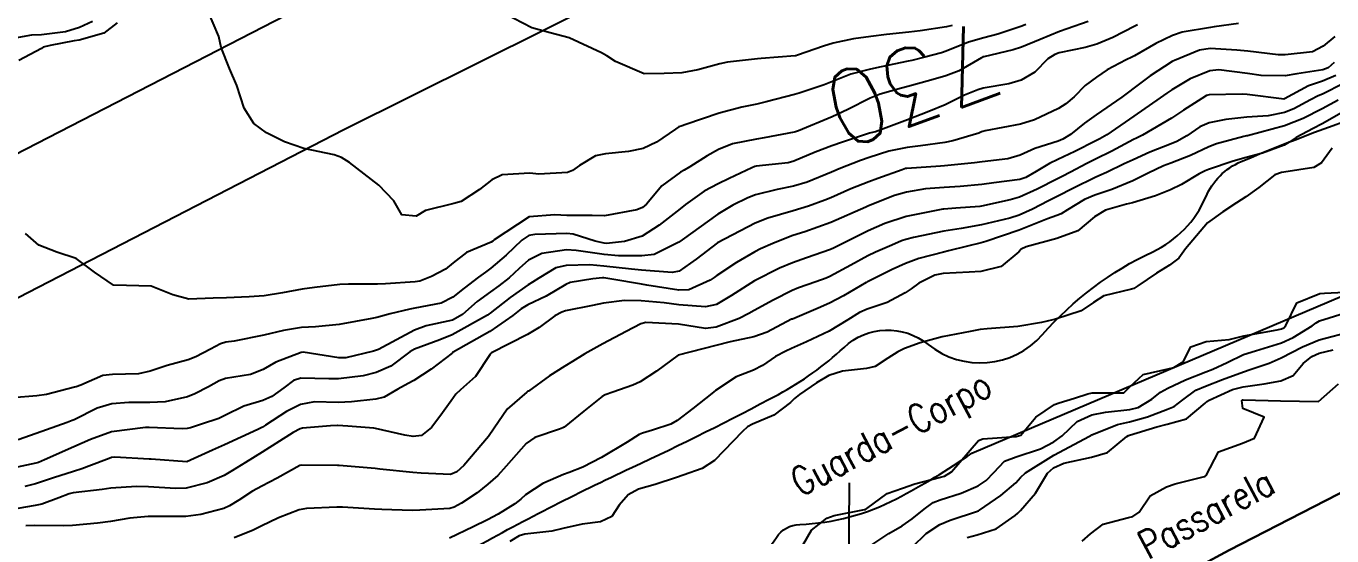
# Model space of a CAD drawing. Header units: metres. Extents: x 318500 to 325275, y 7408834 to 7428799.
# Drawn here: x 322692.7 to 322762, y 7418222.4 to 7418249.5 of the extents above; entities that cross this region are included whole.
import ezdxf
from ezdxf.enums import TextEntityAlignment as Align

# ---------------------------------------------------------------- set-up
doc = ezdxf.new("R2010")
doc.units = ezdxf.units.M
doc.header["$MEASUREMENT"] = 0
doc.linetypes.add('CONTINUO', pattern=[0])
for name, color, linetype in [('Cotas', 45, 'Continuous'), ('Curvas de Nivel 1m', 11, 'Continuous'), ('Curvas de Nivel 5m', 15, 'Continuous'), ('Hidrografia', 140, 'Continuous'), ('Linha Férrea', 20, 'Continuous'), ('TEXTO', 45, 'Continuous'), ('Vias Primárias', 230, 'Continuous')]:
    doc.layers.add(name, color=color, linetype=linetype)
doc.styles.add('ROMANS', font='romans', dxfattribs={"height": 0.2})
doc.styles.add('Style-STANDARD', font='STANDARD.shx')

msp = doc.modelspace()

# ---------------------------------------------------------------- linework, layer by layer
at = {"layer": 'Curvas de Nivel 1m', "flags": 128}
for points, elevation in [([(322745.765, 7418249.589), (322745.556, 7418249.505), (322744.288, 7418249.08), (322743.546, 7418248.891), (322742.72, 7418248.661), (322741.535, 7418248.178), (322741.293, 7418248.094), (322740.401, 7418247.867), (322739.714, 7418247.691), (322739.526, 7418247.645), (322738.085, 7418247.338), (322737.52, 7418247.22), (322736.482, 7418246.954), (322735.509, 7418246.562), (322735.058, 7418246.385), (322733.734, 7418245.956), (322733.499, 7418245.886), (322731.99, 7418245.48), (322731.494, 7418245.366), (322730.704, 7418245.203), (322729.489, 7418244.89), (322727.727, 7418244.281), (322727.482, 7418244.203), (322727.363, 7418244.159), (322727.182, 7418244.043), (322726.169, 7418243.353), (322725.464, 7418243.016), (322724.675, 7418242.858), (322723.46, 7418242.737), (322722.936, 7418242.62), (322722.077, 7418242.111), (322721.717, 7418241.845), (322721.444, 7418241.734), (322719.932, 7418241.646), (322719.443, 7418241.704), (322717.985, 7418241.618), (322717.438, 7418241.346), (322716.769, 7418240.841), (322715.802, 7418240.194), (322715.419, 7418240.09), (322713.915, 7418239.715), (322713.412, 7418239.424), (322712.663, 7418239.482), (322712.236, 7418240.238), (322711.432, 7418241.062), (322709.872, 7418242.274), (322709.454, 7418242.539), (322709.062, 7418242.677), (322707.461, 7418243.004), (322706.423, 7418243.358), (322705.473, 7418243.841), (322704.798, 7418244.34), (322704.294, 7418245.154), (322703.902, 7418246.354), (322703.514, 7418247.263), (322703.064, 7418248.365), (322702.942, 7418248.963), (322702.348, 7418250.372)], 731), ([(322741.865, 7418249.537), (322741.554, 7418249.474), (322740.168, 7418249.254), (322739.55, 7418249.181), (322738.38, 7418249.065), (322737.546, 7418248.962), (322736.628, 7418248.835), (322735.54, 7418248.609), (322735.029, 7418248.447), (322733.651, 7418247.958), (322733.56, 7418247.929), (322733.529, 7418247.924), (322731.718, 7418247.787), (322731.527, 7418247.771), (322729.939, 7418247.589), (322729.523, 7418247.512), (322728.363, 7418247.182), (322727.515, 7418247.025), (322726.575, 7418246.989), (322725.514, 7418246.977), (322723.985, 7418247.621), (322723.528, 7418247.93), (322723.258, 7418248.094), (322721.541, 7418248.88), (322720.524, 7418249.151), (322719.549, 7418249.412), (322718.12, 7418250.162)], 732), ([(322696.244, 7418249.758), (322695.545, 7418249.432), (322694.809, 7418249.203), (322693.538, 7418249.038), (322693.013, 7418249.023), (322691.534, 7418248.754)], 732), ([(322751.699, 7418249.577), (322751.557, 7418249.503), (322750.378, 7418248.908), (322749.542, 7418248.556), (322748.921, 7418248.374), (322747.535, 7418248.086), (322747.297, 7418248.01), (322746.929, 7418247.779), (322746.238, 7418247.07), (322745.512, 7418246.633), (322744.871, 7418246.448), (322743.506, 7418246.207), (322743.216, 7418246.121), (322742.516, 7418245.84), (322741.84, 7418245.504), (322741.495, 7418245.337), (322740.611, 7418244.983), (322739.486, 7418244.529), (322737.792, 7418243.905), (322737.548, 7418243.84), (322737.479, 7418243.82), (322736.04, 7418243.353), (322735.468, 7418243.155), (322734.591, 7418242.815), (322733.456, 7418242.339), (322733.161, 7418242.257), (322731.451, 7418242.068), (322731.382, 7418242.05), (322731.233, 7418241.983), (322730.026, 7418241.417), (322729.437, 7418241.144), (322728.707, 7418240.745), (322727.714, 7418240.036), (322727.418, 7418239.811), (322726.306, 7418238.948), (322725.403, 7418238.356), (322724.472, 7418238.074), (322723.511, 7418237.975), (322723.398, 7418237.981), (322722.915, 7418238.097), (322721.754, 7418238.465), (322721.404, 7418238.496), (322719.71, 7418238.443), (322719.403, 7418238.392), (322719.029, 7418238.146), (322718.188, 7418237.358), (322717.377, 7418236.657), (322717.103, 7418236.445), (322716.725, 7418236.18), (322715.956, 7418235.597), (322715.354, 7418235.113), (322714.746, 7418234.809), (322713.345, 7418234.53), (322713.085, 7418234.483), (322712.035, 7418234.24), (322711.338, 7418234.045), (322711.063, 7418233.98), (322709.334, 7418233.664), (322708.077, 7418233.548), (322707.332, 7418233.514), (322706.376, 7418233.36), (322705.328, 7418233.108), (322703.764, 7418232.793), (322703.324, 7418232.726), (322703.035, 7418232.65), (322702.499, 7418232.368), (322701.728, 7418231.962), (322701.311, 7418231.799), (322700.212, 7418231.491), (322699.302, 7418231.184), (322698.676, 7418231.043), (322697.299, 7418231.011), (322696.787, 7418230.955), (322695.624, 7418230.457), (322695.384, 7418230.364), (322695.288, 7418230.336), (322693.806, 7418229.958), (322693.281, 7418229.885), (322692.004, 7418229.785)], 729), ([(322757.052, 7418249.648), (322755.759, 7418249.465), (322755.557, 7418249.443), (322754.059, 7418249.178), (322753.55, 7418249.011), (322752.663, 7418248.584), (322751.533, 7418247.929), (322751.396, 7418247.858), (322751.089, 7418247.727), (322750.084, 7418247.179), (322749.516, 7418246.798), (322748.917, 7418246.348), (322748.323, 7418245.762), (322747.881, 7418245.382), (322747.494, 7418245.127), (322746.224, 7418244.525), (322745.485, 7418244.303), (322743.602, 7418243.949), (322743.481, 7418243.922), (322743.417, 7418243.894), (322743.275, 7418243.832), (322741.901, 7418243.418), (322741.472, 7418243.333), (322740.177, 7418243.162), (322739.468, 7418243.067), (322738.495, 7418242.864), (322737.46, 7418242.539), (322736.994, 7418242.37), (322735.861, 7418241.924), (322735.571, 7418241.805), (322735.447, 7418241.755), (322734.164, 7418241.225), (322733.436, 7418241.006), (322732.567, 7418240.835), (322731.429, 7418240.558), (322731.016, 7418240.396), (322730.222, 7418239.998), (322729.415, 7418239.521), (322727.536, 7418238.172), (322727.4, 7418238.073), (322727.357, 7418238.04), (322726.052, 7418237.392), (322725.389, 7418237.31), (322724.153, 7418237.314), (322723.389, 7418237.384), (322721.899, 7418237.606), (322721.393, 7418237.625), (322720.092, 7418237.431), (322719.384, 7418237.078), (322718.888, 7418236.636), (322718.348, 7418236.155), (322717.806, 7418235.721), (322717.359, 7418235.411), (322716.648, 7418234.883), (322715.874, 7418234.192), (322715.337, 7418233.905), (322713.956, 7418233.591), (322713.332, 7418233.375), (322711.416, 7418232.344), (322711.32, 7418232.3), (322711.154, 7418232.252), (322709.681, 7418231.908), (322709.314, 7418231.892), (322707.421, 7418232.197), (322707.318, 7418232.191), (322705.968, 7418231.663), (322705.304, 7418231.285), (322704.62, 7418231.02), (322703.297, 7418230.797), (322702.972, 7418230.686), (322702.402, 7418230.369), (322701.674, 7418229.987), (322701.282, 7418229.834), (322700.103, 7418229.572), (322699.277, 7418229.524), (322698.176, 7418229.527), (322697.275, 7418229.456), (322696.487, 7418229.233), (322695.262, 7418228.616), (322695.155, 7418228.568), (322694.892, 7418228.466), (322693.254, 7418227.879), (322692.293, 7418227.547)], 728), ([(322697.549, 7418249.688), (322696.848, 7418249.139), (322695.535, 7418248.766), (322695.27, 7418248.728), (322693.991, 7418248.483), (322693.624, 7418248.393), (322693.528, 7418248.328), (322692.341, 7418247.685)], 731), ([(322762.167, 7418248.964), (322761.543, 7418248.439), (322760.984, 7418248.15), (322759.536, 7418247.988), (322759.161, 7418247.99), (322757.538, 7418248.173), (322756.963, 7418248.224), (322755.54, 7418248.313), (322754.978, 7418248.236), (322753.65, 7418247.689), (322753.567, 7418247.652), (322753.529, 7418247.628), (322752.363, 7418246.862), (322751.508, 7418246.225), (322751.221, 7418246.007), (322750.855, 7418245.73), (322749.49, 7418244.794), (322748.881, 7418244.361), (322748.143, 7418243.763), (322747.735, 7418243.509), (322747.475, 7418243.409), (322746.249, 7418243.008), (322745.463, 7418242.655), (322744.81, 7418242.459), (322743.457, 7418242.307), (322743.04, 7418242.251), (322741.454, 7418242.089), (322741.232, 7418242.074), (322739.451, 7418241.957), (322739.388, 7418241.943), (322739.203, 7418241.882), (322737.911, 7418241.427), (322737.44, 7418241.25), (322736.486, 7418240.863), (322735.427, 7418240.4), (322735.099, 7418240.261), (322734.227, 7418239.948), (322733.417, 7418239.698), (322732.071, 7418239.316), (322731.411, 7418239.057), (322729.4, 7418238.01), (322728.28, 7418237.133), (322727.377, 7418236.505), (322726.995, 7418236.424), (322725.377, 7418236.55), (322724.846, 7418236.6), (322723.38, 7418236.772), (322722.64, 7418236.842), (322721.38, 7418236.801), (322720.833, 7418236.671), (322719.927, 7418236.134), (322719.593, 7418235.911), (322719.365, 7418235.774), (322718.406, 7418235.102), (322717.342, 7418234.274), (322717.283, 7418234.229), (322717.208, 7418234.172), (322715.329, 7418233.12), (322714.672, 7418232.861), (322713.321, 7418232.363), (322713.087, 7418232.223), (322712.081, 7418231.466), (322711.303, 7418231.119), (322710.608, 7418230.953), (322709.298, 7418230.793), (322708.79, 7418230.793), (322707.298, 7418230.817), (322706.91, 7418230.691), (322706.401, 7418230.313), (322705.761, 7418229.845), (322705.279, 7418229.629), (322704.281, 7418229.338), (322703.267, 7418228.846), (322702.948, 7418228.68), (322702.029, 7418228.372), (322701.443, 7418228.193), (322701.258, 7418228.147), (322701.008, 7418228.135), (322699.258, 7418228.21), (322699.055, 7418228.21), (322697.255, 7418227.964), (322696.131, 7418227.571), (322695.247, 7418227.176), (322693.696, 7418226.483), (322693.377, 7418226.349), (322693.237, 7418226.311), (322691.754, 7418225.99)], 727), ([(322762.121, 7418247.581), (322761.817, 7418247.294), (322761.524, 7418247.188), (322760.146, 7418246.979), (322759.519, 7418246.874), (322758.257, 7418246.891), (322757.52, 7418246.995), (322756, 7418247.186), (322755.522, 7418247.143), (322754.489, 7418246.706), (322753.507, 7418246.128), (322753.247, 7418245.951), (322752.9, 7418245.699), (322751.49, 7418244.728), (322750.062, 7418243.741), (322749.701, 7418243.522), (322749.475, 7418243.41), (322748.371, 7418242.856), (322747.46, 7418242.431), (322747.016, 7418242.217), (322746.317, 7418241.787), (322745.775, 7418241.465), (322745.443, 7418241.359), (322744.075, 7418241.186), (322743.439, 7418241.109), (322742.284, 7418240.995), (322741.436, 7418240.941), (322740.438, 7418240.862), (322739.432, 7418240.7), (322738.805, 7418240.51), (322737.421, 7418239.967), (322737.377, 7418239.944), (322737.274, 7418239.902), (322735.412, 7418239.083), (322734.044, 7418238.588), (322733.404, 7418238.387), (322733.088, 7418238.278), (322732.344, 7418237.971), (322731.694, 7418237.678), (322731.393, 7418237.53), (322730.41, 7418236.969), (322729.374, 7418236.264), (322729.226, 7418236.158), (322729.015, 7418236.015), (322727.885, 7418235.51), (322727.362, 7418235.496), (322725.664, 7418235.759), (322725.366, 7418235.806), (322723.796, 7418236.084), (322723.371, 7418236.151), (322723.306, 7418236.155), (322722.791, 7418236.099), (322721.593, 7418235.891), (322721.365, 7418235.797), (322720.315, 7418235.171), (322719.349, 7418234.707), (322718.994, 7418234.497), (322718.548, 7418234.152), (322717.331, 7418233.306), (322715.382, 7418232.199), (322715.343, 7418232.176), (322715.319, 7418232.15), (322714.221, 7418231.296), (322713.297, 7418230.698), (322712.987, 7418230.532), (322712.448, 7418230.233), (322711.711, 7418229.816), (322711.282, 7418229.715), (322709.987, 7418229.562), (322709.279, 7418229.535), (322708.014, 7418229.558), (322707.277, 7418229.426), (322706.534, 7418229.048), (322705.423, 7418228.328), (322705.259, 7418228.227), (322705.022, 7418228.098), (322703.249, 7418227.274), (322702.611, 7418227.002), (322701.24, 7418226.38), (322699.355, 7418226.522), (322699.241, 7418226.527), (322697.426, 7418226.621), (322697.242, 7418226.604), (322697.12, 7418226.562), (322696.839, 7418226.444), (322695.682, 7418226.007), (322695.231, 7418225.87), (322694.174, 7418225.527), (322693.221, 7418225.219), (322692.645, 7418225.072)], 726), ([(322762.629, 7418246.457), (322761.505, 7418245.9), (322761.286, 7418245.81), (322760.869, 7418245.596), (322759.984, 7418245.117), (322759.493, 7418244.922), (322758.622, 7418244.754), (322757.49, 7418244.677), (322756.384, 7418244.552), (322755.487, 7418244.372), (322755.006, 7418244.154), (322754.301, 7418243.682), (322753.773, 7418243.39), (322753.474, 7418243.26), (322752.354, 7418242.819), (322751.46, 7418242.419), (322750.993, 7418242.191), (322750.047, 7418241.741), (322749.636, 7418241.558), (322749.446, 7418241.475), (322748.289, 7418240.91), (322747.43, 7418240.465), (322746.976, 7418240.227), (322746.116, 7418239.79), (322745.417, 7418239.476), (322744.924, 7418239.313), (322743.411, 7418238.964), (322742.34, 7418238.771), (322741.408, 7418238.619), (322739.812, 7418238.281), (322739.403, 7418238.184), (322739.176, 7418238.108), (322738.663, 7418237.887), (322737.787, 7418237.503), (322737.391, 7418237.31), (322736.476, 7418236.821), (322735.374, 7418236.213), (322735.18, 7418236.126), (322734.626, 7418235.941), (322733.704, 7418235.616), (322733.363, 7418235.475), (322732.361, 7418234.963), (322731.346, 7418234.41), (322731.077, 7418234.251), (322730.552, 7418233.992), (322729.335, 7418233.535), (322728.778, 7418233.462), (322727.336, 7418233.689), (322725.612, 7418233.783), (322725.337, 7418233.711), (322724.564, 7418233.303), (322723.325, 7418232.636), (322722.365, 7418232.104), (322721.716, 7418231.712), (322721.31, 7418231.459), (322720.488, 7418230.942), (322719.381, 7418230.139), (322719.325, 7418230.105), (322719.289, 7418230.081), (322718.253, 7418229.177), (322717.554, 7418228.166), (322717.256, 7418227.729), (322715.948, 7418226.189), (322715.581, 7418225.849), (322715.233, 7418225.714), (322713.679, 7418225.77), (322713.234, 7418225.811), (322711.489, 7418225.994), (322711.237, 7418226.019), (322709.333, 7418226.184), (322709.239, 7418226.192), (322707.328, 7418226.21), (322707.238, 7418226.181), (322706.04, 7418225.506), (322705.221, 7418225.09), (322704.737, 7418224.818), (322704.006, 7418224.348), (322703.513, 7418224.048), (322703.203, 7418223.91), (322701.993, 7418223.577), (322701.196, 7418223.474), (322700.114, 7418223.479), (322699.196, 7418223.481), (322698.226, 7418223.393), (322697.192, 7418223.207), (322696.515, 7418223.122), (322695.188, 7418223.006), (322694.68, 7418222.975), (322693.188, 7418223.003), (322692.704, 7418222.98)], 724), ([(322762.333, 7418245.578), (322761.495, 7418245.125), (322760.489, 7418244.601), (322759.486, 7418244.221), (322757.527, 7418243.686), (322757.48, 7418243.678), (322757.326, 7418243.642), (322755.886, 7418243.252), (322755.471, 7418243.093), (322754.505, 7418242.639), (322753.458, 7418242.236), (322753.068, 7418242.084), (322752.266, 7418241.708), (322751.726, 7418241.435), (322751.444, 7418241.301), (322750.331, 7418240.842), (322749.432, 7418240.533), (322748.882, 7418240.302), (322747.971, 7418239.764), (322747.644, 7418239.542), (322747.417, 7418239.453), (322746.922, 7418239.285), (322745.409, 7418238.673), (322743.653, 7418238.068), (322743.402, 7418238.005), (322742.672, 7418237.831), (322741.67, 7418237.572), (322741.395, 7418237.514), (322740.084, 7418237.175), (322739.386, 7418236.915), (322738.678, 7418236.59), (322737.371, 7418235.943), (322737.344, 7418235.926), (322737.295, 7418235.901), (322736.083, 7418235.195), (322735.353, 7418234.799), (322734.756, 7418234.532), (322733.379, 7418233.959), (322733.34, 7418233.944), (322732.036, 7418233.27), (322731.33, 7418233.022), (322730.075, 7418232.747), (322729.326, 7418232.563), (322727.32, 7418232.04), (322726.168, 7418231.19), (322725.299, 7418230.635), (322724.911, 7418230.451), (322723.846, 7418230.082), (322723.44, 7418229.935), (322723.286, 7418229.848), (322722.314, 7418229.064), (322721.262, 7418228.223), (322721.198, 7418228.184), (322721.031, 7418228.122), (322719.721, 7418227.67), (322719.252, 7418227.353), (322718.198, 7418226.156), (322717.742, 7418225.652), (322717.225, 7418225.187), (322716.658, 7418224.739), (322715.822, 7418224.191), (322715.43, 7418223.973), (322715.206, 7418223.908), (322713.609, 7418223.811), (322713.204, 7418223.792), (322711.601, 7418223.847), (322711.204, 7418223.872), (322709.508, 7418223.973), (322709.205, 7418223.977), (322707.591, 7418223.91), (322707.203, 7418223.834), (322706.109, 7418223.404), (322705.189, 7418222.958), (322704.77, 7418222.752), (322703.765, 7418222.351)], 723), ([(322763.261, 7418245.327), (322761.487, 7418244.315), (322761.007, 7418244.073), (322760.115, 7418243.604), (322759.741, 7418243.343), (322759.474, 7418243.195), (322758.327, 7418242.768), (322757.463, 7418242.528), (322756.764, 7418242.347), (322755.453, 7418241.895), (322755.289, 7418241.835), (322754.963, 7418241.675), (322754.026, 7418241.099), (322753.437, 7418240.81), (322752.642, 7418240.491), (322751.426, 7418240.133), (322751.1, 7418240.05), (322749.991, 7418239.741), (322749.416, 7418239.393), (322748.523, 7418238.645), (322747.405, 7418238.229), (322745.779, 7418237.794), (322745.522, 7418237.674), (322745.396, 7418237.523), (322744.45, 7418236.743), (322743.38, 7418236.49), (322742.762, 7418236.446), (322741.378, 7418236.383), (322740.941, 7418236.292), (322740.097, 7418235.869), (322739.679, 7418235.562), (322739.362, 7418235.344), (322738.404, 7418234.84), (322737.349, 7418234.488), (322736.94, 7418234.312), (322736.319, 7418233.915), (322735.334, 7418233.315), (322734.123, 7418232.744), (322733.324, 7418232.395), (322733.026, 7418232.26), (322732.492, 7418231.968), (322731.799, 7418231.489), (322731.309, 7418231.249), (322730.4, 7418230.897), (322729.292, 7418230.163), (322729.213, 7418230.089), (322729.113, 7418230.013), (322728.09, 7418229.216), (322727.268, 7418228.577), (322726.923, 7418228.386), (322725.95, 7418228.053), (322725.42, 7418227.896), (322725.258, 7418227.823), (322724.606, 7418227.422), (322723.245, 7418226.611), (322722.26, 7418226.105), (322721.543, 7418225.808), (322721.234, 7418225.704), (322720.13, 7418225.227), (322719.217, 7418224.622), (322718.962, 7418224.395), (322718.655, 7418224.148), (322717.76, 7418223.603), (322717.197, 7418223.31), (322716.44, 7418222.933), (322715.182, 7418222.334)], 722), ([(322762.03, 7418243.023), (322761.46, 7418242.259), (322761.04, 7418242.01), (322759.452, 7418241.748), (322759.333, 7418241.73), (322758.981, 7418241.617), (322758.134, 7418240.936), (322757.432, 7418240.448), (322756.948, 7418240.127), (322756.214, 7418239.658), (322755.414, 7418239.061), (322754.242, 7418237.682), (322753.881, 7418237.197), (322753.387, 7418236.826), (322752.694, 7418236.387), (322751.71, 7418235.715), (322751.502, 7418235.584), (322751.367, 7418235.538), (322749.914, 7418235.19), (322749.356, 7418234.846), (322748.698, 7418234.402), (322747.343, 7418233.949), (322747.197, 7418233.918), (322746.602, 7418233.781), (322745.338, 7418233.571), (322743.71, 7418233.442), (322743.336, 7418233.4), (322742.813, 7418233.306), (322741.332, 7418233.009), (322740.156, 7418232.695), (322739.325, 7418232.39), (322738.981, 7418232.226), (322738.453, 7418231.889), (322737.777, 7418231.432), (322737.311, 7418231.327), (322736.04, 7418231.188), (322735.305, 7418230.956), (322734.66, 7418230.579), (322733.759, 7418229.953), (322733.499, 7418229.744), (322733.284, 7418229.532), (322732.39, 7418228.852), (322731.266, 7418228.385), (322731.002, 7418228.246), (322730.728, 7418227.988), (322729.244, 7418226.458), (322728.591, 7418226.02), (322727.593, 7418225.676), (322727.233, 7418225.547), (322726.107, 7418225.171), (322725.223, 7418224.925), (322724.664, 7418224.622), (322724.181, 7418224.075), (322723.796, 7418223.486), (322723.197, 7418223.198), (322722.233, 7418223.066), (322721.191, 7418222.84), (322720.607, 7418222.707), (322719.186, 7418222.543), (322718.877, 7418222.452), (322718.38, 7418222.152)], 721), ([(322733.935, 7418221.949), (322734.39, 7418222.744), (322735.202, 7418223.396), (322735.591, 7418223.538), (322737.209, 7418223.845), (322737.252, 7418223.857), (322737.326, 7418223.899), (322738.409, 7418224.702), (322739.227, 7418224.982), (322739.885, 7418225.215), (322741.236, 7418225.567), (322741.456, 7418225.627), (322741.822, 7418225.841), (322743.257, 7418227.505), (322743.48, 7418227.596), (322745.259, 7418227.717), (322745.504, 7418227.796), (322746.305, 7418228.754), (322747.285, 7418229.426), (322747.533, 7418229.52), (322748.357, 7418229.754), (322749.049, 7418229.988), (322749.295, 7418230.044), (322750.969, 7418230.049), (322751.3, 7418230.376), (322751.999, 7418231.02), (322753.314, 7418231.31), (322753.622, 7418231.379), (322754.123, 7418231.682), (322754.516, 7418232.49), (322755.331, 7418232.762), (322756.55, 7418232.87), (322757.334, 7418233.072), (322759.109, 7418233.384), (322759.338, 7418233.446), (322759.451, 7418233.496), (322759.565, 7418233.608), (322760.143, 7418234.818), (322761.366, 7418235.316), (322761.617, 7418235.335), (322763.368, 7418235.415)], 721), ([(322737.484, 7418221.897), (322738.495, 7418222.583), (322739.197, 7418222.982), (322739.727, 7418223.347), (322740.367, 7418223.863), (322740.855, 7418224.216), (322741.218, 7418224.365), (322742.336, 7418224.721), (322743.229, 7418225.108), (322743.664, 7418225.386), (322744.06, 7418225.812), (322744.636, 7418226.416), (322745.248, 7418226.646), (322746.55, 7418227.078), (322747.257, 7418227.434), (322747.7, 7418227.763), (322748.494, 7418228.529), (322749.277, 7418228.876), (322749.995, 7418229.017), (322751.281, 7418229.153), (322751.734, 7418229.262), (322752.453, 7418229.703), (322752.908, 7418230.084), (322753.299, 7418230.295), (322754.246, 7418230.736), (322755.312, 7418231.154), (322755.689, 7418231.29), (322756.441, 7418231.653), (322757.324, 7418232.071), (322757.962, 7418232.266), (322759.331, 7418232.697), (322759.952, 7418232.985), (322760.96, 7418233.594), (322761.175, 7418233.759), (322761.344, 7418233.859), (322762.65, 7418234.271)], 722), ([(322739.748, 7418221.871), (322740.483, 7418222.568), (322741.198, 7418223.046), (322741.757, 7418223.286), (322743.209, 7418223.769), (322743.247, 7418223.782), (322743.304, 7418223.819), (322744.434, 7418224.596), (322745.232, 7418225.266), (322745.485, 7418225.548), (322745.751, 7418225.792), (322747.25, 7418226.725), (322749.15, 7418227.742), (322749.217, 7418227.785), (322749.261, 7418227.808), (322750.639, 7418228.357), (322751.272, 7418228.502), (322752.217, 7418228.764), (322753.282, 7418229.168), (322753.646, 7418229.323), (322754.104, 7418229.678), (322754.79, 7418230.176), (322755.301, 7418230.403), (322756.207, 7418230.756), (322757.313, 7418231.164), (322757.672, 7418231.277), (322758.676, 7418231.62), (322759.323, 7418231.902), (322760.449, 7418232.479), (322761.333, 7418232.86), (322763.089, 7418233.315)], 723), ([(322742.66, 7418222.356), (322743.19, 7418222.497), (322744.184, 7418222.822), (322745.206, 7418223.531), (322745.343, 7418223.663), (322745.486, 7418223.796), (322746.286, 7418224.722), (322746.91, 7418225.775), (322747.243, 7418226.063), (322747.789, 7418226.305), (322749.249, 7418226.633), (322750.103, 7418226.88), (322751.118, 7418227.721), (322751.209, 7418227.772), (322751.261, 7418227.788), (322752.723, 7418228.243), (322753.27, 7418228.373), (322754.288, 7418228.662), (322755.287, 7418229.492), (322755.364, 7418229.584), (322755.486, 7418229.658), (322756.733, 7418230.214), (322757.301, 7418230.367), (322758.406, 7418230.521), (322759.306, 7418230.688), (322759.948, 7418230.967), (322760.476, 7418231.598), (322760.938, 7418231.979), (322761.326, 7418232.145), (322762.068, 7418232.32)], 724)]:
    msp.add_lwpolyline(points, dxfattribs=dict(at, elevation=elevation))
at = {"layer": 'Curvas de Nivel 5m', "flags": 128}
for points, elevation in [([(322749.068, 7418249.755), (322747.954, 7418249.366), (322747.552, 7418249.227), (322746.526, 7418248.805), (322745.539, 7418248.392), (322745.096, 7418248.247), (322743.531, 7418247.88), (322743.492, 7418247.869), (322743.42, 7418247.831), (322742.227, 7418247.135), (322741.515, 7418246.862), (322740.727, 7418246.647), (322739.506, 7418246.311), (322739.17, 7418246.22), (322738.039, 7418245.902), (322737.498, 7418245.682), (322736.328, 7418245.085), (322735.488, 7418244.695), (322733.703, 7418243.957), (322733.543, 7418243.895), (322733.479, 7418243.877), (322731.876, 7418243.574), (322731.473, 7418243.513), (322730.208, 7418243.26), (322729.464, 7418242.96), (322728.862, 7418242.616), (322727.933, 7418242.033), (322727.631, 7418241.853), (322727.446, 7418241.753), (322726.451, 7418241.034), (322725.633, 7418240.058), (322725.418, 7418239.876), (322725.117, 7418239.765), (322723.414, 7418239.446), (322722.763, 7418239.449), (322721.413, 7418239.458), (322720.783, 7418239.495), (322719.413, 7418239.391), (322717.563, 7418238.168), (322717.478, 7418238.09), (322717.398, 7418238.038), (322716.096, 7418237.483), (322715.381, 7418236.944), (322714.97, 7418236.611), (322714.225, 7418236.211), (322713.612, 7418235.972), (322713.366, 7418235.929), (322711.782, 7418235.826), (322711.363, 7418235.806), (322709.831, 7418235.805), (322709.363, 7418235.784), (322708.02, 7418235.633), (322707.359, 7418235.539), (322706.328, 7418235.343), (322705.353, 7418235.196), (322704.563, 7418235.13), (322703.351, 7418235.088), (322702.642, 7418235.075), (322701.35, 7418235.018), (322700.503, 7418235.243), (322699.359, 7418235.698), (322698.047, 7418235.742), (322697.36, 7418235.762), (322696.347, 7418236.45), (322695.381, 7418237.168), (322694.344, 7418237.517), (322693.391, 7418237.889), (322692.687, 7418238.501)], 730), ([(322762.216, 7418246.883), (322761.515, 7418246.581), (322760.763, 7418246.346), (322759.5, 7418245.643), (322759.477, 7418245.634), (322757.504, 7418245.884), (322757.245, 7418245.903), (322755.503, 7418245.866), (322755.355, 7418245.819), (322755.107, 7418245.674), (322754.133, 7418245.044), (322753.489, 7418244.627), (322751.955, 7418243.713), (322751.632, 7418243.563), (322751.476, 7418243.486), (322750.335, 7418242.869), (322749.46, 7418242.444), (322748.997, 7418242.214), (322748.144, 7418241.763), (322747.689, 7418241.525), (322747.444, 7418241.4), (322746.376, 7418240.846), (322745.43, 7418240.435), (322744.942, 7418240.293), (322743.422, 7418239.943), (322743.327, 7418239.925), (322742.048, 7418239.844), (322741.419, 7418239.8), (322741.358, 7418239.79), (322739.415, 7418239.401), (322738.281, 7418239.022), (322737.407, 7418238.633), (322735.942, 7418237.922), (322735.588, 7418237.736), (322735.396, 7418237.651), (322734.123, 7418237.215), (322733.385, 7418236.951), (322732.695, 7418236.653), (322731.37, 7418235.995), (322730.144, 7418235.212), (322729.351, 7418234.733), (322728.769, 7418234.599), (322727.35, 7418234.722), (322726.584, 7418234.815), (322725.353, 7418234.918), (322724.475, 7418234.951), (322723.351, 7418234.799), (322722.767, 7418234.68), (322721.344, 7418234.393), (322721.141, 7418234.324), (322720.774, 7418234.126), (322719.951, 7418233.517), (322719.33, 7418233.145), (322717.418, 7418232.169), (322717.362, 7418232.127), (322717.318, 7418232.064), (322716.565, 7418230.917), (322715.772, 7418230.193), (322715.519, 7418229.964), (322715.281, 7418229.626), (322714.681, 7418228.794), (322714.235, 7418228.21), (322713.7, 7418227.771), (322713.255, 7418227.723), (322712.822, 7418227.793), (322711.259, 7418228.157), (322711.177, 7418228.169), (322709.783, 7418228.272), (322709.26, 7418228.307), (322709.238, 7418228.302), (322708.864, 7418228.284), (322707.391, 7418228.166), (322707.258, 7418228.137), (322706.887, 7418227.936), (322705.246, 7418226.892), (322704.353, 7418226.343), (322703.675, 7418225.912), (322703.229, 7418225.649), (322702.331, 7418225.261), (322701.219, 7418224.983), (322700.65, 7418224.957), (322699.22, 7418225.05), (322698.573, 7418225.067), (322697.218, 7418224.979), (322696.75, 7418224.912), (322695.214, 7418224.732), (322694.996, 7418224.681), (322694.454, 7418224.471), (322693.559, 7418224.13), (322693.204, 7418224.057), (322691.871, 7418223.839)], 725), ([(322748.762, 7418222.17), (322749.192, 7418222.556), (322749.862, 7418223.072), (322751.206, 7418223.428), (322751.444, 7418223.479), (322751.78, 7418223.711), (322752.359, 7418224.567), (322753.23, 7418225.053), (322753.695, 7418225.221), (322755.239, 7418225.606), (322755.282, 7418225.617), (322755.331, 7418225.659), (322755.998, 7418226.907), (322757.257, 7418227.375), (322757.895, 7418227.631), (322758.413, 7418228.759), (322757.284, 7418229.217), (322757.23, 7418229.641), (322757.263, 7418229.667), (322757.291, 7418229.674), (322759.281, 7418229.619), (322761.29, 7418229.59), (322762.357, 7418230.521)], 725)]:
    msp.add_lwpolyline(points, dxfattribs=dict(at, elevation=elevation))
at = {"layer": 'Hidrografia'}
for points in [[(322736.684, 7418212.937, 0.017514), (322733.427, 7418214.176, 0.013393), (322729.177, 7418215.498, 0.02297), (322727.904, 7418215.795, -0.60841), (322727.479, 7418217.194, -0.014354), (322730.154, 7418219.653, 0.068385), (322732.531, 7418222.367, -0.242777), (322733.768, 7418223.062, 0.111972), (322738.905, 7418224.418, 0.03164), (322742.895, 7418226.835), (322769.829, 7418238.265), (322789.205, 7418247.105), (322802.289, 7418254.408), (322822.679, 7418264.857), (322838.487, 7418273.101), (322856.951, 7418283.25), (322874.396, 7418292.897)], [(322688.246, 7418217.185, -0.15306), (322697.488, 7418218.697, 0.106022), (322704.179, 7418219.163, -0.072525), (322709.481, 7418219.888, 0.131141), (322716.12, 7418221.598, -0.019505), (322724.855, 7418226.077, 0.014177), (322732.635, 7418229.962, 0.06504), (322736.119, 7418232.457, -0.374394), (322740.579, 7418232.612, 0.40337), (322746.648, 7418233.13, -0.104202), (322752.509, 7418237.534, 0.185226), (322755.309, 7418240.435, -0.194958), (322757.198, 7418242.319, -0.019281), (322765.03, 7418245.271, -0.201511), (322769.127, 7418244.961, 0.402038), (322773.795, 7418246.359, 0.195779), (322774.003, 7418247.965, -0.268986), (322774.529, 7418249.885, -0.135507), (322778.989, 7418252.372, 0.076961), (322785.991, 7418255.273, -0.013511), (322793.627, 7418259.638, -0.002313), (322804.362, 7418265.333, 0.001807)]]:
    msp.add_lwpolyline(points, format="xyb", dxfattribs=at)
at = {"layer": 'Linha Férrea'}
for points in [[(323316.211, 7418903.384), (323295.96, 7418857.357), (323255.659, 7418767.115), (323232.006, 7418717.903), (323140.483, 7418539.697, -0.015254), (323123.008, 7418508.231, -0.061006), (323056.396, 7418409.178, -0.093744), (322932.678, 7418312.342), (322756.559, 7418221.684), (322577.423, 7418127.211, 0.021826), (322500.355, 7418082.325, 0.036627), (322429.661, 7418027.862, 0.080354), (322310.742, 7417877.678), (322269.066, 7417801.216), (322233.98, 7417737.989, -0.002223), (322154.866, 7417593.007)], [(322154.866, 7417593.007, 0.002223), (322233.98, 7417737.989), (322269.066, 7417801.216), (322310.742, 7417877.678, -0.080354), (322429.661, 7418027.862, -0.036627), (322500.355, 7418082.325, -0.021826), (322577.423, 7418127.211), (322756.559, 7418221.684), (322932.678, 7418312.342, 0.093744), (323056.396, 7418409.178, 0.061006), (323123.008, 7418508.231, 0.015254), (323140.483, 7418539.697), (323232.006, 7418717.903), (323255.659, 7418767.115), (323295.96, 7418857.357), (323316.211, 7418903.384)]]:
    msp.add_lwpolyline(points, format="xyb", dxfattribs=at)
at = {"layer": 'TEXTO', "linetype": 'CONTINUO'}
msp.add_polyline3d([(322736.33, 7418213.371, 0), (322736.411, 7418225.264, 0)], dxfattribs=at)
at = {"layer": 'Vias Primárias'}
for points in [[(323715.644, 7420145.548, 0), (323709.04, 7420132.939)], [(323831.088, 7420001.787, 0), (323833.844, 7420008.443, 0.220888)], [(322871.755, 7418055.651, 0.000002), (322880.943, 7418048.886, -0.018146)]]:
    msp.add_lwpolyline(points, format="xyb", dxfattribs=at)
for points in [[(322677.685, 7418227.491), (322692.804, 7418235.373), (322709.582, 7418244.014), (322730.937, 7418254.673), (322744.655, 7418260.948), (322757.463, 7418266.447), (322771.878, 7418272.02), (322785.35, 7418277.148), (322799.968, 7418282.554), (322813.975, 7418287.429), (322827.676, 7418292.465), (322843.34, 7418298.859), (322855.574, 7418304.491)], [(322826.921, 7418299.883), (322813.414, 7418294.787), (322797.61, 7418288.932), (322782.961, 7418283.514), (322769.443, 7418278.369), (322754.894, 7418272.745), (322741.899, 7418267.165), (322728.003, 7418260.809), (322706.507, 7418250.079), (322689.676, 7418241.411)]]:
    msp.add_lwpolyline(points, dxfattribs=at)

# ---------------------------------------------------------------- texts
at = {"layer": 'Cotas', "style": 'Style-STANDARD'}
msp.add_text('730', height=4, rotation=200.01339, dxfattribs=at).set_placement((322739.765, 7418246.376, 730), align=Align.MIDDLE_CENTER)
at = {"layer": 'TEXTO', "style": 'ROMANS', "width": 0.8}
for s, p in [('Guarda-Corpo', (322733.81, 7418224.503)), ('Passarela', (322752.258, 7418221.167))]:
    msp.add_text(s, height=1.5, rotation=28, dxfattribs=at).set_placement(p)

doc.saveas('drawing.dxf')
